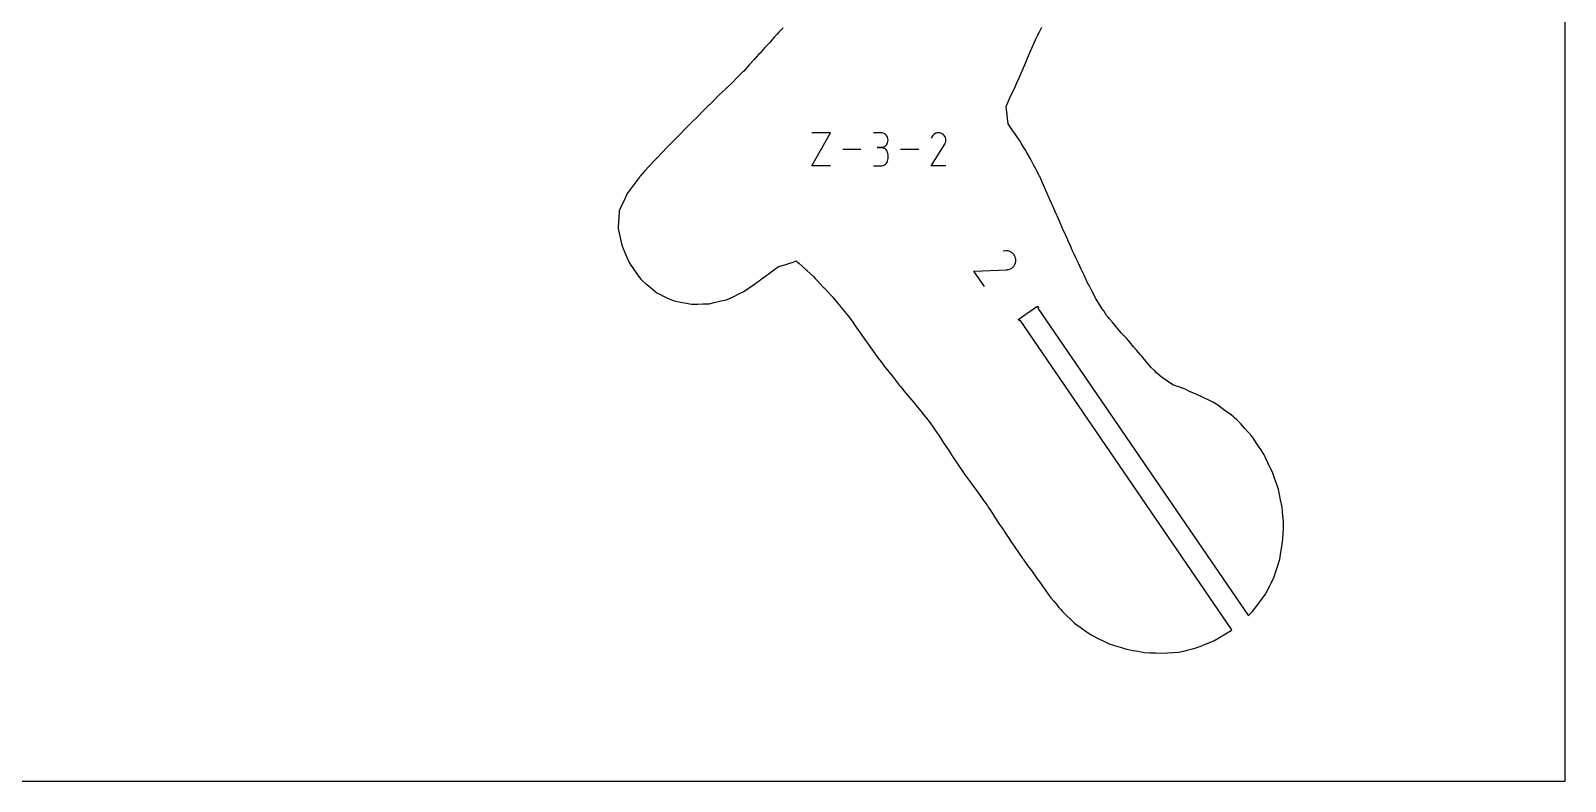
# Model space of a CAD drawing. Extents: x 0 to 560, y 0 to 480.
# Drawn here: x 478.8 to 560, y 0 to 39.7 of the extents above; entities that cross this region are included whole.
import ezdxf

# ---------------------------------------------------------------- set-up
doc = ezdxf.new("R2010")
doc.units = 0

msp = doc.modelspace()

# ---------------------------------------------------------------- linework, layer by layer
at = {"layer": 'annotation', "color": 1}
for p, q in [((520.147375, 32.532951), (521.121279, 34.286945)), ((521.121279, 34.286945), (520.147375, 34.286945)), ((523.785325, 34.28491), (523.395829, 34.28491)), ((523.855376, 34.278623), (523.785325, 34.28491)), ((523.921292, 34.260502), (523.855376, 34.278623)), ((523.981977, 34.231664), (523.921292, 34.260502)), ((524.036333, 34.193222), (523.981977, 34.231664)), ((524.083265, 34.146291), (524.036333, 34.193222)), ((524.121676, 34.091986), (524.083265, 34.146291)), ((526.542341, 34.149466), (526.501751, 34.091908)), ((526.59104, 34.197513), (526.542341, 34.149466)), ((526.646367, 34.235665), (526.59104, 34.197513)), ((526.70684, 34.263537), (526.646367, 34.235665)), ((526.77098, 34.280744), (526.70684, 34.263537)), ((526.837303, 34.286902), (526.77098, 34.280744)), ((526.904331, 34.281626), (526.837303, 34.286902)), ((526.97058, 34.264532), (526.904331, 34.281626)), ((527.034571, 34.235233), (526.97058, 34.264532)), ((527.091804, 34.194592), (527.034571, 34.235233)), ((527.034571, 34.235233), (527.034571, 34.235233)), ((527.139657, 34.145823), (527.091804, 34.194592)), ((527.177704, 34.090421), (527.139657, 34.145823)), ((522.738246, 33.409948), (521.779192, 33.409948)), ((523.785325, 33.505919), (523.590302, 33.505919)), ((523.590302, 33.505919), (523.785325, 33.505919)), ((523.785325, 33.505919), (523.855376, 33.512209)), ((523.855376, 33.499632), (523.785325, 33.505919)), ((523.785325, 33.505919), (523.785325, 33.505919)), ((523.855376, 33.512209), (523.921292, 33.530339)), ((523.921292, 33.481511), (523.855376, 33.499632)), ((523.921292, 33.530339), (523.981977, 33.559206)), ((523.981977, 33.452673), (523.921292, 33.481511)), ((523.981977, 33.559206), (524.036333, 33.597704)), ((524.036333, 33.414231), (523.981977, 33.452673)), ((524.036333, 33.597704), (524.083265, 33.644727)), ((524.083265, 33.3673), (524.036333, 33.414231)), ((524.083265, 33.644727), (524.121676, 33.69917)), ((524.121676, 33.312995), (524.083265, 33.3673)), ((524.150469, 34.03142), (524.121676, 34.091986)), ((524.121676, 33.69917), (524.150469, 33.759928)), ((524.150469, 33.252429), (524.121676, 33.312995)), ((524.16855, 33.965708), (524.150469, 34.03142)), ((524.150469, 33.759928), (524.16855, 33.825894)), ((524.17482, 33.895965), (524.16855, 33.965708)), ((524.16855, 33.825894), (524.17482, 33.895965)), ((524.17482, 33.895965), (524.17482, 33.895965)), ((525.791787, 33.409948), (524.832733, 33.409948)), ((526.449503, 32.532936), (527.169316, 33.691743)), ((526.501751, 34.091908), (526.450603, 33.993792)), ((527.169316, 33.691743), (527.170176, 33.692808)), ((527.169316, 33.691743), (527.169316, 33.691743)), ((527.170176, 33.692808), (527.171002, 33.693882)), ((527.171002, 33.693882), (527.171797, 33.694974)), ((527.171797, 33.694974), (527.172568, 33.696093)), ((527.172568, 33.696093), (527.17332, 33.697248)), ((527.17332, 33.697248), (527.174058, 33.698449)), ((527.174058, 33.698449), (527.174788, 33.699704)), ((527.174788, 33.699704), (527.175515, 33.701022)), ((527.175515, 33.701022), (527.176246, 33.702413)), ((527.176246, 33.702413), (527.205966, 33.766226)), ((527.176246, 33.702413), (527.176246, 33.702413)), ((527.20552, 34.029881), (527.177704, 34.090421)), ((527.22268, 33.965696), (527.20552, 34.029881)), ((527.205966, 33.766226), (527.223329, 33.832374)), ((527.228758, 33.899362), (527.22268, 33.965696)), ((527.223329, 33.832374), (527.228758, 33.899362)), ((521.121279, 32.532951), (520.147375, 32.532951)), ((523.395829, 32.533006), (523.785325, 32.533006)), ((523.785325, 32.533006), (523.855376, 32.53929)), ((523.785325, 32.533006), (523.785325, 32.533006)), ((523.855376, 32.53929), (523.921292, 32.557401)), ((523.921292, 32.557401), (523.981977, 32.586227)), ((523.981977, 32.586227), (524.036333, 32.624657)), ((524.036333, 32.624657), (524.083265, 32.671579)), ((524.083265, 32.671579), (524.121676, 32.725881)), ((524.121676, 32.725881), (524.150469, 32.786452)), ((524.16855, 33.186717), (524.150469, 33.252429)), ((524.150469, 32.786452), (524.16855, 32.852179)), ((524.17482, 33.116974), (524.16855, 33.186717)), ((524.16855, 32.852179), (524.17482, 32.921951)), ((524.17482, 32.921951), (524.17482, 33.116974)), ((524.17482, 33.116974), (524.17482, 33.116974)), ((527.228494, 32.532936), (526.449503, 32.532936)), ((530.394802, 28.041482), (530.254506, 28.024612)), ((530.484739, 28.040223), (530.394802, 28.041482)), ((530.570502, 28.023557), (530.484739, 28.040223)), ((530.650618, 27.99277), (530.570502, 28.023557)), ((530.723612, 27.949143), (530.650618, 27.99277)), ((530.788012, 27.893961), (530.723612, 27.949143)), ((530.842342, 27.828507), (530.788012, 27.893961)), ((530.88513, 27.754063), (530.842342, 27.828507)), ((530.914901, 27.671914), (530.88513, 27.754063)), ((530.930182, 27.583342), (530.914901, 27.671914)), ((528.714162, 26.972025), (530.45461, 27.049308)), ((529.276064, 26.15107), (528.714162, 26.972025)), ((530.45461, 27.049308), (530.45461, 27.049308)), ((530.45461, 27.049308), (530.456352, 27.049169)), ((530.456352, 27.049169), (530.458079, 27.049074)), ((530.458079, 27.049074), (530.459804, 27.049023)), ((530.459804, 27.049023), (530.461539, 27.049018)), ((530.461539, 27.049018), (530.463299, 27.049059)), ((530.463299, 27.049059), (530.465097, 27.049147)), ((530.465097, 27.049147), (530.466946, 27.049283)), ((530.466946, 27.049283), (530.46886, 27.049467)), ((530.46886, 27.049467), (530.470852, 27.049701)), ((530.470852, 27.049701), (530.559542, 27.064409)), ((530.470852, 27.049701), (530.470852, 27.049701)), ((530.559542, 27.064409), (530.641777, 27.093825)), ((530.641777, 27.093825), (530.71629, 27.136423)), ((530.71629, 27.136423), (530.781813, 27.190676)), ((530.781813, 27.190676), (530.837078, 27.255058)), ((530.837078, 27.255058), (530.880815, 27.328043)), ((530.880815, 27.328043), (530.911757, 27.408102)), ((530.911757, 27.408102), (530.928636, 27.493711)), ((530.928636, 27.493711), (530.930182, 27.583342)), ((530.930182, 27.583342), (530.930182, 27.583342))]:
    msp.add_line(p, q, dxfattribs=at)
at = {"layer": 'boundary', "color": 5}
for p, q in [((518.614915, 39.830458), (518.382553, 39.584508)), ((532.193211, 39.658514), (532.300095, 39.878043)), ((517.906731, 39.045689), (517.643449, 38.774865)), ((518.17132, 39.359524), (517.906731, 39.045689)), ((518.241681, 39.435732), (518.17132, 39.359524)), ((518.312192, 39.5083), (518.241681, 39.435732)), ((518.382553, 39.584508), (518.312192, 39.5083)), ((531.782062, 38.760972), (531.902689, 39.037365)), ((531.902689, 39.037365), (532.045317, 39.359524)), ((532.045317, 39.359524), (532.094996, 39.462153)), ((532.094996, 39.462153), (532.143532, 39.555885)), ((532.143532, 39.555885), (532.193211, 39.658514)), ((517.096377, 38.157211), (516.842152, 37.895432)), ((517.339862, 38.438816), (517.096377, 38.157211)), ((517.400852, 38.501583), (517.339862, 38.438816)), ((517.461842, 38.564351), (517.400852, 38.501583)), ((517.643449, 38.774865), (517.461842, 38.564351)), ((531.509582, 38.137286), (531.639434, 38.438816)), ((531.639434, 38.438816), (531.782062, 38.760972)), ((516.508216, 37.518103), (516.160685, 37.174048)), ((516.524673, 37.535042), (516.508216, 37.518103)), ((516.541132, 37.55198), (516.524673, 37.535042)), ((516.842152, 37.895432), (516.541132, 37.55198)), ((531.100887, 37.195944), (531.24997, 37.518103)), ((531.24997, 37.518103), (531.25908, 37.538733)), ((531.25908, 37.538733), (531.26339, 37.54958)), ((531.26339, 37.54958), (531.272501, 37.57021)), ((531.272501, 37.57021), (531.402352, 37.871739)), ((531.402352, 37.871739), (531.509582, 38.137286)), ((515.574685, 36.597392), (515.258057, 36.304563)), ((515.597553, 36.620916), (515.574685, 36.597392)), ((515.620422, 36.644439), (515.597553, 36.620916)), ((515.95317, 36.960578), (515.620422, 36.644439)), ((516.160685, 37.174048), (515.95317, 36.960578)), ((530.67146, 36.253503), (530.834618, 36.597392)), ((530.834618, 36.597392), (530.983701, 36.91955)), ((530.983701, 36.91955), (531.100887, 37.195944)), ((514.69971, 35.754404), (514.661953, 35.715543)), ((514.977686, 36.01618), (514.69971, 35.754404)), ((515.258057, 36.304563), (514.977686, 36.01618)), ((530.41169, 35.676681), (530.5289, 35.924946)), ((530.5289, 35.924946), (530.67146, 36.253503)), ((514.105034, 35.151791), (513.779, 34.833348)), ((514.405283, 35.461001), (514.105034, 35.151791)), ((514.624195, 35.676682), (514.405283, 35.461001)), ((514.661953, 35.715543), (514.624195, 35.676682)), ((530.475846, 35.230293), (530.41169, 35.676681)), ((530.474698, 35.198228), (530.475846, 35.230293)), ((530.528572, 34.755971), (530.474698, 35.198228)), ((513.158369, 34.201629), (512.858289, 33.899798)), ((513.403364, 34.45414), (513.158369, 34.201629)), ((513.703443, 34.755971), (513.403364, 34.45414)), ((513.725522, 34.778485), (513.703443, 34.755971)), ((513.756921, 34.810834), (513.725522, 34.778485)), ((513.779, 34.833348), (513.756921, 34.810834)), ((530.771826, 34.38824), (530.528572, 34.755971)), ((530.905787, 34.199798), (530.771826, 34.38824)), ((530.987149, 34.082903), (530.905787, 34.199798)), ((512.49308, 33.524665), (512.239854, 33.263577)), ((512.795355, 33.83526), (512.49308, 33.524665)), ((512.815237, 33.855588), (512.795355, 33.83526)), ((512.838405, 33.879471), (512.815237, 33.855588)), ((512.858289, 33.899798), (512.838405, 33.879471)), ((531.153721, 33.83526), (530.987149, 34.082903)), ((531.213111, 33.742926), (531.153721, 33.83526)), ((531.2725, 33.650591), (531.213111, 33.742926)), ((531.377242, 33.474692), (531.2725, 33.650591)), ((531.424799, 33.394356), (531.377242, 33.474692)), ((531.534566, 33.210941), (531.424799, 33.394356)), ((511.900601, 32.91455), (511.486809, 32.46468)), ((511.911662, 32.926113), (511.900601, 32.91455)), ((511.926518, 32.941418), (511.911662, 32.926113)), ((511.937579, 32.95298), (511.926518, 32.941418)), ((512.239854, 33.263577), (511.937579, 32.95298)), ((531.711685, 32.91455), (531.534566, 33.210941)), ((531.891279, 32.562793), (531.711685, 32.91455)), ((531.953171, 32.437603), (531.891279, 32.562793)), ((510.835845, 31.690337), (510.813041, 31.658362)), ((511.016868, 31.943106), (510.835845, 31.690337)), ((511.033982, 31.968473), (511.016868, 31.943106)), ((511.051096, 31.993839), (511.033982, 31.968473)), ((511.301274, 32.271064), (511.051096, 31.993839)), ((511.331237, 32.30452), (511.301274, 32.271064)), ((511.486809, 32.46468), (511.331237, 32.30452)), ((532.148358, 32.057238), (531.953171, 32.437603)), ((532.180856, 31.993839), (532.148358, 32.057238)), ((532.188958, 31.976296), (532.180856, 31.993839)), ((532.193211, 31.967092), (532.188958, 31.976296)), ((532.389476, 31.518596), (532.193211, 31.967092)), ((510.373774, 31.073129), (510.25283, 30.799799)), ((510.683387, 31.493953), (510.373774, 31.073129)), ((510.813041, 31.658362), (510.683387, 31.493953)), ((532.586268, 31.073129), (532.389476, 31.518596)), ((532.712429, 30.789062), (532.586268, 31.073129)), ((509.940932, 30.15242), (509.92247, 29.747026)), ((510.018545, 30.315489), (509.940932, 30.15242)), ((510.096156, 30.478559), (510.018545, 30.315489)), ((510.188676, 30.67965), (510.096156, 30.478559)), ((510.25283, 30.799799), (510.188676, 30.67965)), ((532.816207, 30.557424), (532.712429, 30.789062)), ((532.886564, 30.403777), (532.816207, 30.557424)), ((532.998208, 30.15242), (532.886564, 30.403777)), ((533.06207, 30.007223), (532.998208, 30.15242)), ((509.914282, 29.637101), (509.89522, 29.231708)), ((509.89522, 29.231708), (509.986786, 28.825431)), ((509.92247, 29.747026), (509.914282, 29.637101)), ((533.113922, 29.89111), (533.06207, 30.007223)), ((533.237684, 29.605738), (533.113922, 29.89111)), ((533.402377, 29.231708), (533.237684, 29.605738)), ((533.568117, 28.858181), (533.402377, 29.231708)), ((509.986786, 28.825431), (510.096156, 28.337424)), ((533.675243, 28.628976), (533.568117, 28.858181)), ((533.683437, 28.611781), (533.675243, 28.628976)), ((533.81626, 28.310997), (533.683437, 28.611781)), ((510.096156, 28.337424), (510.099205, 28.325019)), ((510.099205, 28.325019), (510.102644, 28.310997)), ((510.102644, 28.310997), (510.122601, 28.264078)), ((510.122601, 28.264078), (510.284823, 27.877439)), ((510.284823, 27.877439), (510.335456, 27.745053)), ((510.335456, 27.745053), (510.487921, 27.390287)), ((533.918677, 28.08006), (533.81626, 28.310997)), ((534.034632, 27.832552), (533.918677, 28.08006)), ((534.107213, 27.676243), (534.034632, 27.832552)), ((534.240704, 27.390287), (534.107213, 27.676243)), ((510.487921, 27.390287), (510.723166, 27.050631)), ((510.723166, 27.050631), (510.841675, 26.878569)), ((510.841675, 26.878569), (510.877463, 26.827439)), ((510.877463, 26.827439), (511.016868, 26.627003)), ((517.684532, 26.707808), (517.822208, 26.813204)), ((517.822208, 26.813204), (518.035121, 26.970074)), ((518.035121, 26.970074), (518.382553, 27.22289)), ((518.382553, 27.22289), (518.705432, 27.310053)), ((518.705432, 27.310053), (518.977098, 27.390287)), ((518.977098, 27.390287), (519.151327, 27.451214)), ((519.151327, 27.451214), (519.303264, 27.5099)), ((519.303264, 27.5099), (519.377862, 27.450094)), ((519.377862, 27.450094), (519.452461, 27.390287)), ((519.452461, 27.390287), (519.81675, 27.065527)), ((519.81675, 27.065527), (519.843362, 27.042788)), ((519.843362, 27.042788), (519.891214, 26.999182)), ((519.891214, 26.999182), (519.895616, 26.994798)), ((519.895616, 26.994798), (520.223974, 26.693951)), ((534.386882, 27.071047), (534.240704, 27.390287)), ((534.540857, 26.758938), (534.386882, 27.071047)), ((511.016868, 26.627003), (511.087173, 26.54829)), ((511.087173, 26.54829), (511.157478, 26.469576)), ((511.157478, 26.469576), (511.364493, 26.299107)), ((511.364493, 26.299107), (511.41416, 26.257753)), ((511.41416, 26.257753), (511.586222, 26.117313)), ((511.586222, 26.117313), (511.937579, 25.829314)), ((516.541132, 25.895031), (516.89297, 26.138638)), ((516.89297, 26.138638), (517.086835, 26.272964)), ((517.086835, 26.272964), (517.182039, 26.338908)), ((517.182039, 26.338908), (517.370767, 26.469576)), ((517.370767, 26.469576), (517.416305, 26.505805)), ((517.416305, 26.505805), (517.461842, 26.542033)), ((517.461842, 26.542033), (517.684532, 26.707808)), ((520.223974, 26.693951), (520.319633, 26.581763)), ((520.319633, 26.581763), (520.415293, 26.469576)), ((520.415293, 26.469576), (520.762171, 26.107125)), ((520.762171, 26.107125), (520.763965, 26.10528)), ((520.763965, 26.10528), (520.782598, 26.086145)), ((520.782598, 26.086145), (520.786747, 26.081665)), ((520.786747, 26.081665), (521.144684, 25.705596)), ((534.678125, 26.469576), (534.540857, 26.758938)), ((534.801776, 26.217862), (534.678125, 26.469576)), ((534.807531, 26.206415), (534.801776, 26.217862)), ((534.955343, 25.92499), (534.807531, 26.206415)), ((511.937579, 25.829314), (512.201928, 25.693649)), ((512.201928, 25.693649), (512.263267, 25.666624)), ((512.263267, 25.666624), (512.501851, 25.548866)), ((512.501851, 25.548866), (512.68007, 25.475486)), ((512.68007, 25.475486), (512.85829, 25.402106)), ((512.85829, 25.402106), (513.198862, 25.335544)), ((513.198862, 25.335544), (513.516834, 25.274345)), ((513.516834, 25.274345), (513.779, 25.223172)), ((513.779, 25.223172), (514.101158, 25.230637)), ((514.101158, 25.230637), (514.377552, 25.24159)), ((514.377552, 25.24159), (514.69971, 25.249055)), ((514.69971, 25.249055), (514.96592, 25.308917)), ((514.96592, 25.308917), (515.262236, 25.376859)), ((515.262236, 25.376859), (515.620422, 25.455467)), ((515.620422, 25.455467), (515.726965, 25.502165)), ((515.726965, 25.502165), (515.833508, 25.548866)), ((515.833508, 25.548866), (516.116051, 25.687075)), ((516.116051, 25.687075), (516.239393, 25.74524)), ((516.239393, 25.74524), (516.541132, 25.895031)), ((521.144684, 25.705596), (521.212746, 25.627231)), ((521.212746, 25.627231), (521.280808, 25.548866)), ((521.280808, 25.548866), (521.551224, 25.223648)), ((521.551224, 25.223648), (521.576566, 25.194231)), ((521.576566, 25.194231), (521.696352, 25.056802)), ((535.054316, 25.736929), (534.955343, 25.92499)), ((535.153289, 25.548866), (535.054316, 25.736929)), ((535.390171, 25.158999), (535.153289, 25.548866)), ((521.696352, 25.056802), (522.044894, 24.628155)), ((522.044894, 24.628155), (522.055144, 24.615058)), ((522.055144, 24.615058), (522.065395, 24.601961)), ((522.065395, 24.601961), (522.301678, 24.269979)), ((531.078999, 24.422823), (531.086263, 24.440929)), ((531.079217, 24.403315), (531.078999, 24.422823)), ((531.086884, 24.385375), (531.079217, 24.403315)), ((531.086263, 24.440929), (531.099904, 24.454877)), ((531.100832, 24.371735), (531.086884, 24.385375)), ((531.099904, 24.454877), (532.0456, 25.102159)), ((531.118938, 24.364471), (531.100832, 24.371735)), ((531.138446, 24.364689), (531.118938, 24.364471)), ((531.156385, 24.372356), (531.138446, 24.364689)), ((542.360797, 8.002412), (531.156385, 24.372356)), ((532.0456, 25.102159), (532.063539, 25.109826)), ((532.063539, 25.109826), (532.083047, 25.110044)), ((532.083047, 25.110044), (532.101154, 25.10278)), ((532.101154, 25.10278), (532.115102, 25.089139)), ((532.115722, 25.033586), (532.102082, 25.019638)), ((532.102082, 25.019638), (543.23614, 8.752483)), ((532.115102, 25.089139), (532.122768, 25.0712)), ((532.122986, 25.051692), (532.115722, 25.033586)), ((532.122768, 25.0712), (532.122986, 25.051692)), ((535.502765, 24.981233), (535.390171, 25.158999)), ((535.582362, 24.866337), (535.502765, 24.981233)), ((535.736696, 24.628155), (535.582362, 24.866337)), ((535.806375, 24.548968), (535.736696, 24.628155)), ((535.876053, 24.46978), (535.806375, 24.548968)), ((536.030471, 24.28363), (535.876053, 24.46978)), ((522.301678, 24.269979), (522.439551, 24.079039)), ((522.439551, 24.079039), (522.701391, 23.707445)), ((522.701391, 23.707445), (522.782038, 23.59274)), ((522.782038, 23.59274), (522.905459, 23.417253)), ((536.091317, 24.20882), (536.030471, 24.28363)), ((536.243844, 24.02606), (536.091317, 24.20882)), ((536.510137, 23.707445), (536.243844, 24.02606)), ((536.651244, 23.557983), (536.510137, 23.707445)), ((536.655657, 23.553036), (536.651244, 23.557983)), ((536.796764, 23.403573), (536.655657, 23.553036)), ((522.905459, 23.417253), (522.986106, 23.302548)), ((522.986106, 23.302548), (523.131985, 23.095096)), ((523.131985, 23.095096), (523.201613, 22.994188)), ((523.201613, 22.994188), (523.347492, 22.786733)), ((523.347492, 22.786733), (523.638903, 22.394308)), ((536.943873, 23.230876), (536.796764, 23.403573)), ((537.174217, 22.959429), (536.943873, 23.230876)), ((537.321327, 22.786733), (537.174217, 22.959429)), ((537.529936, 22.543973), (537.321327, 22.786733)), ((523.638903, 22.394308), (523.73, 22.271233)), ((523.73, 22.271233), (523.732347, 22.268067)), ((523.732347, 22.268067), (523.906816, 22.033594)), ((523.906816, 22.033594), (523.972736, 21.949809)), ((523.972736, 21.949809), (524.038656, 21.866024)), ((537.59157, 22.468585), (537.529936, 22.543973)), ((537.717475, 22.321667), (537.59157, 22.468585)), ((537.909192, 22.093847), (537.717475, 22.321667)), ((538.100908, 21.866024), (537.909192, 22.093847)), ((524.038656, 21.866024), (524.312219, 21.521325)), ((524.312219, 21.521325), (524.316185, 21.516358)), ((524.316185, 21.516358), (524.434544, 21.36505)), ((524.434544, 21.36505), (524.765668, 20.945313)), ((538.259458, 21.720796), (538.100908, 21.866024)), ((538.381525, 21.586943), (538.259458, 21.720796)), ((538.638185, 21.363108), (538.381525, 21.586943)), ((538.832286, 21.242404), (538.638185, 21.363108)), ((539.081008, 21.066018), (538.832286, 21.242404)), ((524.765668, 20.945313), (524.796598, 20.906559)), ((524.796598, 20.906559), (524.827527, 20.867806)), ((524.827527, 20.867806), (525.103256, 20.541447)), ((525.103256, 20.541447), (525.303615, 20.299363)), ((525.303615, 20.299363), (525.534131, 20.024603)), ((539.275108, 20.945313), (539.081008, 21.066018)), ((539.403165, 20.907141), (539.275108, 20.945313)), ((539.430837, 20.893085), (539.403165, 20.907141)), ((539.558896, 20.854914), (539.430837, 20.893085)), ((539.881054, 20.727584), (539.558896, 20.854914)), ((540.157448, 20.597802), (539.881054, 20.727584)), ((540.479605, 20.470473), (540.157448, 20.597802)), ((540.875075, 20.281754), (540.479605, 20.470473)), ((525.534131, 20.024603), (525.641185, 19.893595)), ((525.641185, 19.893595), (525.748237, 19.762586)), ((525.748237, 19.762586), (525.905617, 19.565344)), ((525.905617, 19.565344), (526.050572, 19.390039)), ((541.101587, 20.164359), (540.875075, 20.281754)), ((541.394367, 20.024603), (541.101587, 20.164359)), ((541.397341, 20.023022), (541.394367, 20.024603)), ((541.400315, 20.021441), (541.397341, 20.023022)), ((541.685147, 19.826083), (541.400315, 20.021441)), ((541.929926, 19.641993), (541.685147, 19.826083)), ((542.321027, 19.368603), (541.929926, 19.641993)), ((526.050572, 19.390039), (526.27547, 19.103892)), ((526.27547, 19.103892), (526.391418, 18.945383)), ((526.391418, 18.945383), (526.553, 18.727149)), ((526.553, 18.727149), (526.668948, 18.568639)), ((542.444004, 19.265029), (542.321027, 19.368603)), ((542.507212, 19.207465), (542.444004, 19.265029)), ((542.630186, 19.103892), (542.507212, 19.207465)), ((542.829369, 18.893274), (542.630186, 19.103892)), ((543.042555, 18.657074), (542.829369, 18.893274)), ((526.668948, 18.568639), (526.776154, 18.404989)), ((526.776154, 18.404989), (526.816263, 18.34683)), ((526.816263, 18.34683), (526.92347, 18.183182)), ((526.92347, 18.183182), (527.147901, 17.835578)), ((543.241738, 18.446455), (543.042555, 18.657074)), ((543.337683, 18.334915), (543.241738, 18.446455)), ((543.370091, 18.294721), (543.337683, 18.334915)), ((543.466035, 18.183182), (543.370091, 18.294721)), ((543.689512, 17.842954), (543.466035, 18.183182)), ((527.147901, 17.835578), (527.343123, 17.542494)), ((527.343123, 17.542494), (527.523203, 17.26247)), ((527.523203, 17.26247), (527.55643, 17.212672)), ((527.55643, 17.212672), (527.589658, 17.162874)), ((527.589658, 17.162874), (527.773476, 16.892979)), ((543.889356, 17.534592), (543.689512, 17.842954)), ((544.066293, 17.26247), (543.889356, 17.534592)), ((544.114369, 17.16043), (544.066293, 17.26247)), ((544.162447, 17.05839), (544.114369, 17.16043)), ((544.284476, 16.802955), (544.162447, 17.05839)), ((527.773476, 16.892979), (527.913082, 16.68282)), ((527.913082, 16.68282), (528.148076, 16.341761)), ((528.148076, 16.341761), (528.256854, 16.187894)), ((544.355189, 16.648174), (544.284476, 16.802955)), ((544.502126, 16.341761), (544.355189, 16.648174)), ((544.617922, 16.019602), (544.502126, 16.341761)), ((528.256854, 16.187894), (528.401591, 15.980554)), ((528.401591, 15.980554), (528.510369, 15.826688)), ((528.510369, 15.826688), (528.638663, 15.658396)), ((528.638663, 15.658396), (528.688333, 15.589343)), ((528.688333, 15.589343), (528.816627, 15.42105)), ((544.716258, 15.743208), (544.617922, 16.019602)), ((544.832052, 15.42105), (544.716258, 15.743208)), ((528.816627, 15.42105), (529.077064, 15.05679)), ((529.077064, 15.05679), (529.222768, 14.853772)), ((529.222768, 14.853772), (529.306979, 14.734289)), ((529.306979, 14.734289), (529.43108, 14.559774)), ((544.884156, 15.159829), (544.832052, 15.42105)), ((544.937946, 14.87979), (544.884156, 15.159829)), ((545.017604, 14.500339), (544.937946, 14.87979)), ((529.43108, 14.559774), (529.451378, 14.530057)), ((529.451378, 14.530057), (529.471677, 14.500339)), ((529.471677, 14.500339), (529.603662, 14.296263)), ((529.603662, 14.296263), (529.691804, 14.162018)), ((529.691804, 14.162018), (529.810142, 13.98902)), ((529.810142, 13.98902), (530.075631, 13.579628)), ((545.036385, 14.251694), (545.017604, 14.500339)), ((545.083159, 13.697604), (545.036385, 14.251694)), ((530.075631, 13.579628), (530.156068, 13.460895)), ((530.156068, 13.460895), (530.271353, 13.294231)), ((530.271353, 13.294231), (530.35179, 13.175497)), ((530.35179, 13.175497), (530.478689, 12.972072)), ((545.052996, 12.813954), (545.083159, 13.369273)), ((545.091088, 13.608561), (545.083159, 13.697604)), ((545.083159, 13.369273), (545.093121, 13.549049)), ((545.094045, 13.579628), (545.091088, 13.608561)), ((545.093121, 13.549049), (545.094045, 13.579628)), ((530.478689, 12.972072), (530.553687, 12.862343)), ((530.553687, 12.862343), (530.680586, 12.658919)), ((530.680586, 12.658919), (530.875845, 12.378074)), ((530.875845, 12.378074), (531.077241, 12.101996)), ((544.957094, 12.119044), (545.001343, 12.411757)), ((545.001343, 12.411757), (545.042142, 12.658919)), ((545.042142, 12.658919), (545.052996, 12.813954)), ((531.077241, 12.101996), (531.2725, 11.821151)), ((531.2725, 11.821151), (531.299702, 11.779837)), ((531.299702, 11.779837), (531.299934, 11.779521)), ((531.299934, 11.779521), (531.327135, 11.738207)), ((531.327135, 11.738207), (531.553335, 11.416049)), ((531.553335, 11.416049), (531.756208, 11.139655)), ((544.687205, 11.087716), (544.795201, 11.408906)), ((544.795201, 11.408906), (544.890607, 11.738207)), ((544.890607, 11.738207), (544.957094, 12.119044)), ((531.756208, 11.139655), (531.982408, 10.817497)), ((531.982408, 10.817497), (532.051165, 10.721426)), ((532.051165, 10.721426), (532.124454, 10.6242)), ((532.124454, 10.6242), (532.193211, 10.528129)), ((544.442259, 10.482386), (544.603976, 10.817497)), ((544.603976, 10.817497), (544.687205, 11.087716)), ((532.193211, 10.528129), (532.351532, 10.302041)), ((532.351532, 10.302041), (532.487076, 10.122874)), ((532.487076, 10.122874), (532.645397, 9.896787)), ((532.645397, 9.896787), (532.809234, 9.683114)), ((543.793345, 9.418302), (544.143078, 9.896787)), ((544.143078, 9.896787), (544.152763, 9.9144)), ((544.152763, 9.9144), (544.162447, 9.932013)), ((544.162447, 9.932013), (544.384534, 10.367412)), ((544.384534, 10.367412), (544.442259, 10.482386)), ((532.809234, 9.683114), (532.950085, 9.518455)), ((532.950085, 9.518455), (533.113922, 9.304782)), ((533.113922, 9.304782), (533.20671, 9.196297)), ((533.20671, 9.196297), (533.312372, 9.084561)), ((533.312372, 9.084561), (533.40516, 8.976076)), ((533.40516, 8.976076), (533.63453, 8.74832)), ((543.349091, 8.866747), (543.456444, 8.976076)), ((543.456444, 8.976076), (543.684827, 9.276905)), ((543.684827, 9.276905), (543.700473, 9.296448)), ((543.700473, 9.296448), (543.793345, 9.418302)), ((533.63453, 8.74832), (533.805262, 8.592898)), ((533.805262, 8.592898), (534.034632, 8.365142)), ((534.034632, 8.365142), (534.163875, 8.27074)), ((534.163875, 8.27074), (534.333992, 8.149767)), ((534.333992, 8.149767), (534.463234, 8.055365)), ((543.23614, 8.752483), (543.241738, 8.757417)), ((543.241738, 8.757417), (543.349091, 8.866747)), ((534.463234, 8.055365), (534.656149, 7.920777)), ((534.656149, 7.920777), (534.762426, 7.851734)), ((534.762426, 7.851734), (534.955343, 7.717145)), ((534.955343, 7.717145), (535.283987, 7.555033)), ((535.283987, 7.555033), (535.617802, 7.399212)), ((535.617802, 7.399212), (535.876053, 7.272974)), ((541.006703, 7.264074), (541.400315, 7.431374)), ((541.400315, 7.431374), (541.707324, 7.608595)), ((541.707324, 7.608595), (541.92913, 7.741762)), ((541.92913, 7.741762), (542.114712, 7.853752)), ((542.114712, 7.853752), (542.321027, 7.973641)), ((542.321027, 7.973641), (542.360797, 8.002412)), ((535.876053, 7.272974), (536.104606, 7.203815)), ((536.104606, 7.203815), (536.333156, 7.134655)), ((536.333156, 7.134655), (536.533398, 7.069403)), ((536.533398, 7.069403), (536.554563, 7.063074)), ((536.554563, 7.063074), (536.796764, 6.982186)), ((536.796764, 6.982186), (537.118922, 6.923015)), ((537.118922, 6.923015), (537.395316, 6.876056)), ((537.395316, 6.876056), (537.717475, 6.816885)), ((537.717475, 6.816885), (538.039633, 6.797705)), ((538.039633, 6.797705), (538.316027, 6.78668)), ((538.316027, 6.78668), (538.638185, 6.7675)), ((538.638185, 6.7675), (538.960344, 6.788066)), ((538.960344, 6.788066), (539.236738, 6.81068)), ((539.236738, 6.81068), (539.558896, 6.831246)), ((539.558896, 6.831246), (539.936095, 6.922591)), ((539.936095, 6.922591), (540.044961, 6.950327)), ((540.044961, 6.950327), (540.201558, 6.990178)), ((540.201558, 6.990178), (540.479605, 7.058449)), ((540.479605, 7.058449), (540.601506, 7.102191)), ((540.601506, 7.102191), (540.689291, 7.134655)), ((540.689291, 7.134655), (541.006703, 7.264074))]:
    msp.add_line(p, q, dxfattribs=at)
at = {"layer": 'frame', "color": 5}
for p, q in [((560, 0), (560, 480)), ((0, 0), (560, 0))]:
    msp.add_line(p, q, dxfattribs=at)

doc.saveas('drawing.dxf')
